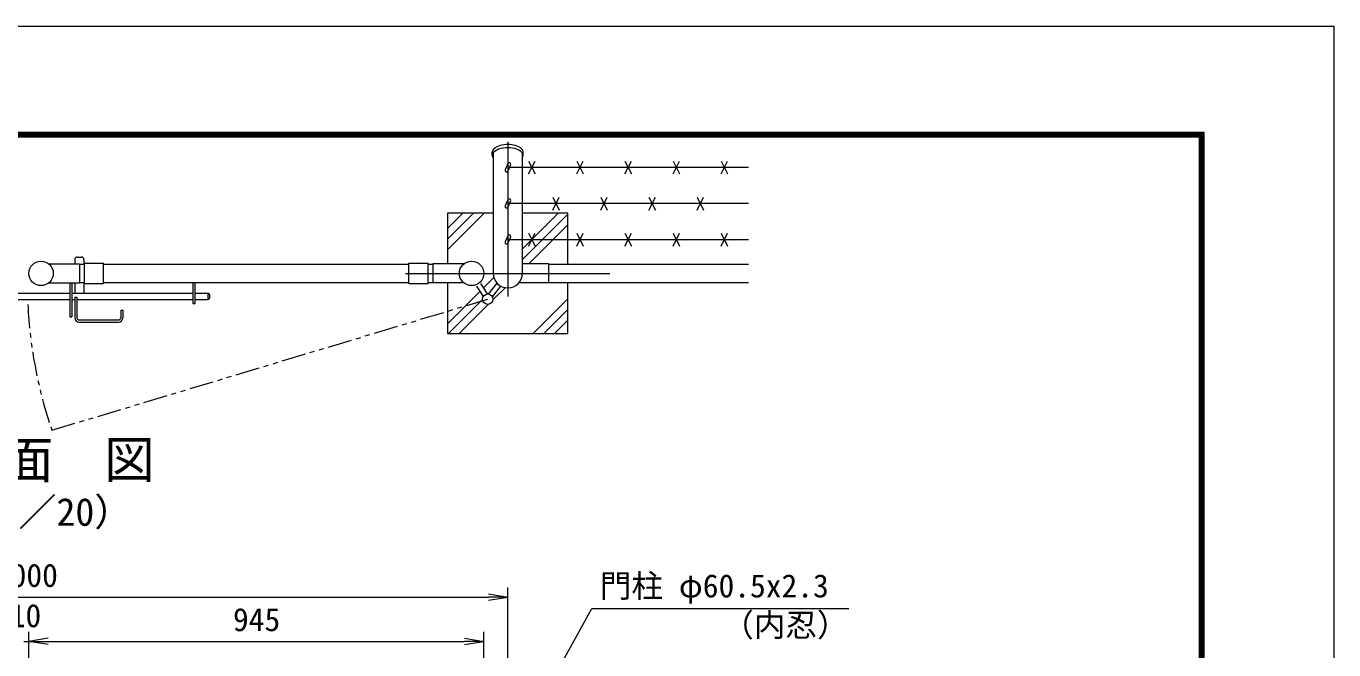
# Model space of a CAD drawing. Units: millimetres, scale not verified. Extents: x -4200 to 4200, y -2970 to 2970.
# Drawn here: x 1484 to 4200, y 1674 to 2970 of the extents above; entities that cross this region are included whole.
import ezdxf
from ezdxf.enums import TextEntityAlignment as Align

# ---------------------------------------------------------------- set-up
doc = ezdxf.new("R2010")
doc.units = ezdxf.units.MM
doc.header["$LTSCALE"] = 20
doc.linetypes.add('USER1', pattern=[50.8, 31.75, -6.35, 6.35, -6.35])
doc.linetypes.add('USER3', pattern=[5, 2.5, -0.5, 0.5, -0.5, 0.5, -0.5])
for name, color, linetype, lineweight in [('0-0_D-STR-TXT', 7, 'Continuous', 9), ('0-1_D-TTL', 7, 'Continuous', 9), ('0-2_D-TTL-TXT', 7, 'Continuous', 18), ('0-3_D-STR4', 7, 'Continuous', 9), ('0-4_D-BMK', 2, 'USER1', 13), ('0-5_D-STR1', 1, 'Continuous', 18), ('0-7_D-DCR-HCH', 7, 'Continuous', 9), ('0-8_D-STR3', 3, 'Continuous', 13), ('0-9_D-STR-DIM', 7, 'Continuous', 9), ('0-A_0', 7, 'Continuous', 9)]:
    doc.layers.add(name, color=color, linetype=linetype, lineweight=lineweight)
doc.styles.add('ＭＳ ゴシック', font='')
doc.styles.get('ＭＳ ゴシック').set_extended_font_data('MS Gothic')

# ---------------------------------------------------------------- blocks, each defined once
blk = doc.blocks.new('_Open')
at = {"layer": '0-A_0'}
blk.add_line((-20, 3.33), (0, 0), dxfattribs=at)
blk.add_lwpolyline([(-20, -3.33), (0, 0), (-20, 0)], dxfattribs=at)
blk = doc.blocks.new('MLeader11')
at = {"layer": '0-0_D-STR-TXT'}
blk.add_line((2522.57, 1498.77), (2497.46, 1466.93), dxfattribs=at)
for points in [[(2516.73, 1501.98), (2658.6, 1760.04), (3185.68, 1760.04), (3192.88, 1760.04)], [(2510.89, 1505.2), (2497.46, 1466.93), (2516.73, 1501.98)]]:
    blk.add_lwpolyline(points, dxfattribs=at)

msp = doc.modelspace()

# ---------------------------------------------------------------- linework, layer by layer
at = {"layer": '0-1_D-TTL', "color": 2, "lineweight": 18}
msp.add_lwpolyline([(-4200, 2970), (4200, 2970), (4200, -2970), (-4200, -2970)], close=True, dxfattribs=at)
at = {"layer": '0-1_D-TTL'}
for points in [[(-3930, 2750), (3930, 2750), (3930, -2750), (-3930, -2750)], [(-3927.5, 2747.5), (3927.5, 2747.5), (3927.5, -2747.5), (-3927.5, -2747.5)], [(-3925, 2745), (3925, 2745), (3925, -2745), (-3925, -2745)], [(-3922.5, 2742.5), (3922.5, 2742.5), (3922.5, -2742.5), (-3922.5, -2742.5)], [(-3920, 2740), (3920, 2740), (3920, -2740), (-3920, -2740)]]:
    msp.add_lwpolyline(points, close=True, dxfattribs=at)
at = {"layer": '0-3_D-STR4'}
for p, q in [((2359.22, 2581.18), (2359.22, 2475.88)), ((2453.97, 2581.18), (2359.22, 2581.18))]:
    msp.add_line(p, q, dxfattribs=at)
for points in [[(2609.22, 2475.18), (2609.22, 2581.18), (2514.47, 2581.18)], [(2359.22, 2436.48), (2359.22, 2331.18), (2609.22, 2331.18), (2609.22, 2437.18)]]:
    msp.add_lwpolyline(points, dxfattribs=at)
at = {"layer": '0-4_D-BMK'}
for p, q in [((2484.22, 2729.88), (2484.22, 2408.11)), ((2272.08, 2456.18), (2696.35, 2456.18))]:
    msp.add_line(p, q, dxfattribs=at)
at = {"layer": '0-4_D-BMK', "linetype": 'USER3'}
msp.add_line((1537.16, 2130.22), (2442.6, 2402.66), dxfattribs=at)
msp.add_arc((2446.32, 2438.98), 960.15, 182.81239, 198.75827, dxfattribs=at)
at = {"layer": '0-5_D-STR1'}
for p, q in [((2452.12, 2701.18), (2452.12, 2708.11)), ((2453.97, 2706.55), (2453.97, 2456.18)), ((2514.47, 2706.55), (2514.47, 2456.18)), ((2516.32, 2701.18), (2516.32, 2708.11)), ((1594.82, 2475.18), (1604.87, 2475.18)), ((1644.87, 2475.18), (2279.07, 2475.18)), ((2319.07, 2475.18), (2329.02, 2475.18)), ((2569.22, 2475.18), (2984.22, 2475.18)), ((1594.82, 2437.18), (1604.87, 2437.18)), ((1644.87, 2437.18), (2279.07, 2437.18)), ((2319.07, 2437.18), (2329.02, 2437.18)), ((2569.22, 2437.18), (2984.22, 2437.18))]:
    msp.add_line(p, q, dxfattribs=at)
for centre in [(1514.86, 2456.18), (2409.07, 2456.18)]:
    msp.add_circle(centre, 25.4, dxfattribs=at)
msp.add_arc((2484.22, 2456.18), 30.25, 180, 0, dxfattribs=at)
for centre, start_param, end_param in [((2484.22, 2701.18), 5.9420265, 9.7659367), ((2484.22, 2708.11), 6.2831853, 9.424778)]:
    msp.add_ellipse(centre, major_axis=(32.1, 0), ratio=0.5, start_param=start_param, end_param=end_param, dxfattribs=at)
at = {"layer": '0-7_D-DCR-HCH'}
for p, q in [((2359.22, 2504.96), (2435.43, 2581.18)), ((2359.22, 2527.06), (2413.34, 2581.18)), ((2359.22, 2549.16), (2391.24, 2581.18)), ((2514.47, 2506.58), (2589.07, 2581.18)), ((2514.47, 2484.49), (2609.22, 2579.24)), ((2527.96, 2475.88), (2609.22, 2557.14)), ((2433.77, 2425.89), (2455.27, 2447.39)), ((2359.22, 2351.33), (2426.53, 2418.64)), ((2453.3, 2401.23), (2478.55, 2426.47)), ((2361.16, 2331.18), (2431.83, 2401.85)), ((2383.26, 2331.18), (2444.03, 2391.95)), ((2536.89, 2331.18), (2609.22, 2403.51)), ((2558.99, 2331.18), (2609.22, 2381.41)), ((2581.08, 2331.18), (2609.22, 2359.31))]:
    msp.add_line(p, q, dxfattribs=at)
at = {"layer": '0-8_D-STR3'}
for p, q in [((2527.51, 2662.77), (2540.92, 2689.6)), ((2527.51, 2689.6), (2540.92, 2662.77)), ((2627.51, 2662.77), (2640.92, 2689.6)), ((2627.51, 2689.6), (2640.92, 2662.77)), ((2727.51, 2662.77), (2740.92, 2689.6)), ((2727.51, 2689.6), (2740.92, 2662.77)), ((2827.51, 2662.77), (2840.92, 2689.6)), ((2827.51, 2689.6), (2840.92, 2662.77)), ((2927.51, 2662.77), (2940.92, 2689.6)), ((2927.51, 2689.6), (2940.92, 2662.77)), ((2484.65, 2684.21), (2478.7, 2671.45)), ((2490.09, 2681.68), (2484.14, 2668.92)), ((2984.22, 2676.18), (2487.53, 2676.18)), ((2484.65, 2609.21), (2478.7, 2596.45)), ((2577.51, 2587.77), (2590.92, 2614.6)), ((2577.51, 2614.6), (2590.92, 2587.77)), ((2677.51, 2587.77), (2690.92, 2614.6)), ((2677.51, 2614.6), (2690.92, 2587.77)), ((2777.51, 2587.77), (2790.92, 2614.6)), ((2777.51, 2614.6), (2790.92, 2587.77)), ((2877.51, 2587.77), (2890.92, 2614.6)), ((2877.51, 2614.6), (2890.92, 2587.77)), ((2490.09, 2606.68), (2484.14, 2593.92)), ((2984.22, 2601.18), (2487.53, 2601.18)), ((2484.65, 2534.21), (2478.7, 2521.45)), ((2490.09, 2531.68), (2484.14, 2518.92)), ((2984.22, 2526.18), (2487.53, 2526.18)), ((2527.51, 2512.77), (2540.92, 2539.6)), ((2527.51, 2539.6), (2540.92, 2512.77)), ((2627.51, 2512.77), (2640.92, 2539.6)), ((2627.51, 2539.6), (2640.92, 2512.77)), ((2727.51, 2512.77), (2740.92, 2539.6)), ((2727.51, 2539.6), (2740.92, 2512.77)), ((2827.51, 2512.77), (2840.92, 2539.6)), ((2827.51, 2539.6), (2840.92, 2512.77)), ((2927.51, 2512.77), (2940.92, 2539.6)), ((2927.51, 2539.6), (2940.92, 2512.77)), ((1530.9, 2475.88), (1594.82, 2475.88)), ((1584.92, 2484.98), (1584.92, 2475.88)), ((1589.92, 2489.98), (1598.92, 2489.98)), ((1594.82, 2475.88), (1594.82, 2436.48)), ((1603.92, 2484.98), (1603.92, 2475.18)), ((1604.87, 2477.48), (1644.87, 2477.48)), ((1604.87, 2434.88), (1604.87, 2477.48)), ((1644.87, 2434.88), (1644.87, 2477.48)), ((2279.07, 2477.48), (2319.07, 2477.48)), ((2279.07, 2434.88), (2279.07, 2477.48)), ((2319.07, 2434.88), (2319.07, 2477.48)), ((2393.03, 2475.88), (2328.62, 2475.88)), ((2328.62, 2475.88), (2328.62, 2436.48)), ((1530.9, 2436.48), (1594.82, 2436.48)), ((1578.92, 2436.48), (1578.92, 2365.98)), ((1584.92, 2436.48), (1584.92, 2414.98)), ((1603.92, 2437.18), (1603.92, 2414.98)), ((1604.87, 2434.88), (1644.87, 2434.88)), ((1829.92, 2437.18), (1829.92, 2393.48)), ((1834.42, 2437.18), (1834.42, 2393.48)), ((2279.07, 2434.88), (2319.07, 2434.88)), ((2393.03, 2436.48), (2328.62, 2436.48)), ((2419.43, 2429.82), (2433.25, 2408.06)), ((2427.88, 2435.18), (2441.69, 2413.42)), ((2444.53, 2413.29), (2461.95, 2435.7)), ((2452.42, 2407.15), (2469.85, 2429.56)), ((2569.22, 2436.48), (2507.17, 2436.48)), ((1393.62, 2414.98), (1574.42, 2414.98)), ((1393.62, 2401.98), (1574.42, 2401.98)), ((1578.92, 2414.98), (1829.92, 2414.98)), ((1578.92, 2401.98), (1584.92, 2401.98)), ((1584.92, 2406.98), (1584.92, 2363.98)), ((1584.92, 2406.98), (1589.42, 2406.98)), ((1589.42, 2406.98), (1589.42, 2363.98)), ((1589.42, 2401.98), (1829.92, 2401.98)), ((1829.92, 2393.48), (1834.42, 2393.48)), ((1834.42, 2414.98), (1861.42, 2414.98)), ((1834.42, 2401.98), (1861.42, 2401.98)), ((1861.42, 2414.98), (1861.42, 2401.98)), ((1864.42, 2411.98), (1864.42, 2404.98)), ((1680.42, 2379.98), (1680.42, 2363.98)), ((1680.42, 2379.98), (1684.92, 2379.98)), ((1684.92, 2379.98), (1684.92, 2363.98)), ((1593.92, 2359.48), (1675.92, 2359.48)), ((1593.92, 2354.98), (1675.92, 2354.98))]:
    msp.add_line(p, q, dxfattribs=at)
for points in [[(2569.22, 2436.48), (2569.22, 2475.88), (2514.47, 2475.88)], [(1574.42, 2436.48), (1574.42, 2365.98), (1578.92, 2365.98)]]:
    msp.add_lwpolyline(points, dxfattribs=at)
msp.add_circle((2442.6, 2402.66), 10.8, dxfattribs=at)
for centre, radius, start, end in [((2481.42, 2670.18), 3, 154.99707, 334.99524), ((2487.37, 2682.94), 3, 334.99524, 154.99707), ((2487.37, 2607.94), 3, 334.99524, 154.99707), ((2481.42, 2595.18), 3, 154.99707, 334.99524), ((2487.37, 2532.94), 3, 334.99524, 154.99707), ((2481.42, 2520.18), 3, 154.99707, 334.99524), ((1589.92, 2484.98), 5, 90, 180), ((1598.92, 2484.98), 5, 0, 90), ((1861.42, 2411.98), 3, 0, 90), ((1861.42, 2404.98), 3, 270, 0), ((1593.92, 2363.98), 9, 180, 270), ((1593.92, 2363.98), 4.5, 180, 270), ((1675.92, 2363.98), 4.5, 270, 0), ((1675.92, 2363.98), 9, 270, 0)]:
    msp.add_arc(centre, radius, start, end, dxfattribs=at)
at = {"layer": '0-9_D-STR-DIM'}
for p, q in [((2484.22, 1603.71), (2484.22, 1803.51)), ((524.22, 1783.51), (2444.22, 1783.51)), ((1489.47, 1552.56), (1489.47, 1711.55)), ((1489.47, 1552.56), (1489.47, 1711.55)), ((2434.47, 1552.56), (2434.47, 1711.55)), ((1478.97, 1691.55), (1489.47, 1691.55)), ((1529.47, 1691.55), (2394.47, 1691.55)), ((1529.47, 1691.55), (1569.47, 1691.55))]:
    msp.add_line(p, q, dxfattribs=at)

# ---------------------------------------------------------------- block references
at = {"layer": '0-0_D-STR-TXT'}
msp.add_blockref('MLeader11', (0, 0), dxfattribs=at)
at = {"layer": '0-9_D-STR-DIM', "xscale": 2, "yscale": 2}
for p in [(2484.22, 1783.51), (2434.47, 1691.55)]:
    msp.add_blockref('_Open', p, dxfattribs=at)
at = {"layer": '0-9_D-STR-DIM', "xscale": 2, "yscale": 2, "rotation": 180}
msp.add_blockref('_Open', (1489.47, 1691.55), dxfattribs=at)
msp.add_blockref('_Open', (1489.47, 1691.55), dxfattribs=at)

# ---------------------------------------------------------------- texts
at = {"layer": '0-0_D-STR-TXT', "style": 'ＭＳ ゴシック'}
for s, p in [('門柱 φ60.5x2.3', (2675.64, 1768.41)), ('（内忍）', (2929.61, 1687.13))]:
    msp.add_text(s, height=48.09, dxfattribs=at).set_placement(p, align=Align.BOTTOM_LEFT)
at = {"layer": '0-2_D-TTL-TXT', "style": 'ＭＳ ゴシック'}
for s, height, p in [('平\u3000面\u3000図', 76.98, (1225.9, 2007.54)), ('（S=1／20）', 57.77, (1271.38, 1914.34))]:
    msp.add_text(s, height=height, dxfattribs=at).set_placement(p, align=Align.BOTTOM_LEFT)
at = {"layer": '0-9_D-STR-DIM', "style": 'ＭＳ ゴシック'}
for s, p in [('2000', (1418.97, 1790.25)), ('10', (1449.82, 1706.53)), ('945', (1913.49, 1698.3))]:
    msp.add_text(s, height=48.09, dxfattribs=at).set_placement(p, align=Align.BOTTOM_LEFT)

doc.saveas('drawing.dxf')
